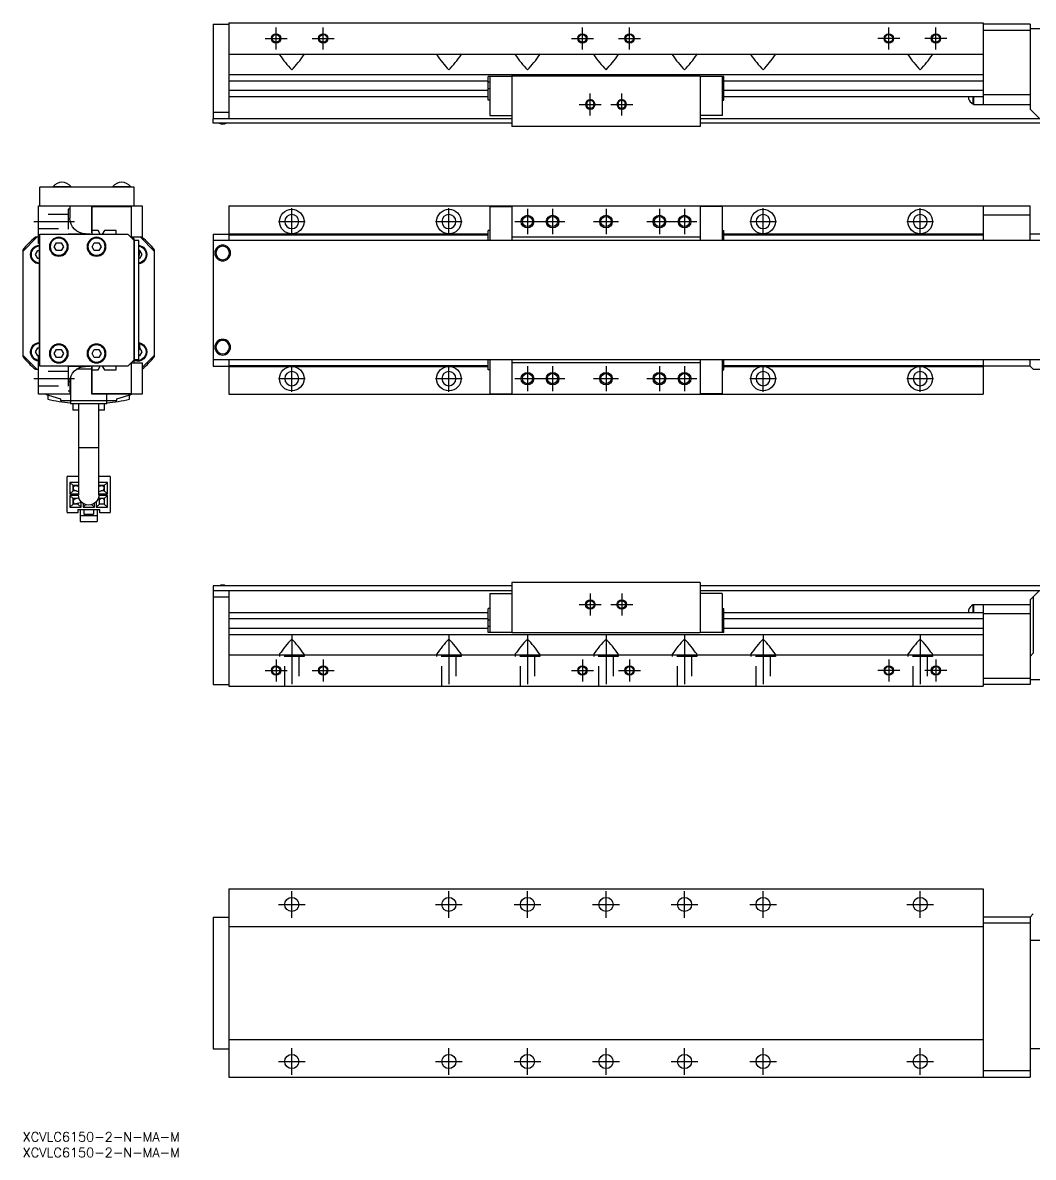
# Model space of a CAD drawing. Extents: x 0 to 611, y -8 to 358.
# Drawn here: x 0 to 321.6, y -8 to 353.2 of the extents above; entities that cross this region are included whole.
import ezdxf

# ---------------------------------------------------------------- set-up
doc = ezdxf.new("R2010")
doc.units = 0
doc.header["$LTSCALE"] = 0.5
doc.linetypes.add('CENTER', pattern=[50.8, 31.75, -6.35, 6.35, -6.35])
doc.linetypes.add('DASHED', pattern=[19.05, 12.7, -6.35])
for name, color, linetype in [('MSM_CENTER', 1, 'CENTER'), ('MSM_CONTINUOUS', 7, 'CONTINUOUS'), ('MSM_DASHED', 4, 'DASHED'), ('MSM_NARROW', 5, 'CONTINUOUS'), ('MSM_PART_NUMBER', 7, 'CONTINUOUS')]:
    doc.layers.add(name, color=color, linetype=linetype)
doc.styles.get("Standard").update_dxf_attribs({"font": 'txt.shx', "height": 3, "bigfont": 'bigfont.shx'})

msp = doc.modelspace()

# ---------------------------------------------------------------- linework, layer by layer
at = {"layer": 'MSM_CENTER'}
for p, q in [((80.65, 344.71), (80.65, 351.71)), ((95.65, 344.71), (95.65, 351.71)), ((178.15, 344.71), (178.15, 351.71)), ((193.15, 344.71), (193.15, 351.71)), ((275.65, 344.71), (275.65, 351.71)), ((290.65, 344.71), (290.65, 351.71)), ((77.15, 348.21), (84.15, 348.21)), ((92.15, 348.21), (99.15, 348.21)), ((174.65, 348.21), (181.65, 348.21)), ((189.65, 348.21), (196.65, 348.21)), ((279.15, 348.21), (272.15, 348.21)), ((294.15, 348.21), (287.15, 348.21)), ((180.65, 323.71), (180.65, 330.71)), ((190.65, 323.71), (190.65, 330.71)), ((177.15, 327.21), (184.15, 327.21)), ((187.15, 327.21), (194.15, 327.21)), ((85.65, 285.65), (85.65, 294.15)), ((135.65, 285.65), (135.65, 294.15)), ((160.65, 293.9), (160.65, 285.9)), ((168.65, 293.9), (168.65, 285.9)), ((185.65, 293.9), (185.65, 285.9)), ((202.65, 293.9), (202.65, 285.9)), ((210.65, 293.9), (210.65, 285.9)), ((235.65, 285.65), (235.65, 294.15)), ((285.65, 285.65), (285.65, 294.15)), ((3.5, 289.9), (16.5, 289.9)), ((81.4, 289.9), (89.9, 289.9)), ((131.4, 289.9), (139.9, 289.9)), ((156.65, 289.9), (172.65, 289.9)), ((181.65, 289.9), (189.65, 289.9)), ((198.65, 289.9), (214.65, 289.9)), ((231.4, 289.9), (239.9, 289.9)), ((281.4, 289.9), (289.9, 289.9)), ((85.65, 235.65), (85.65, 244.15)), ((135.65, 235.65), (135.65, 244.15)), ((160.65, 243.9), (160.65, 235.9)), ((168.65, 243.9), (168.65, 235.9)), ((185.65, 243.9), (185.65, 235.9)), ((202.65, 243.9), (202.65, 235.9)), ((210.65, 243.9), (210.65, 235.9)), ((235.65, 235.65), (235.65, 244.15)), ((285.65, 235.65), (285.65, 244.15)), ((3.5, 239.9), (16.5, 239.9)), ((81.4, 239.9), (89.9, 239.9)), ((131.4, 239.9), (139.9, 239.9)), ((156.65, 239.9), (172.65, 239.9)), ((181.65, 239.9), (189.65, 239.9)), ((198.65, 239.9), (214.65, 239.9)), ((231.4, 239.9), (239.9, 239.9)), ((281.4, 239.9), (289.9, 239.9)), ((180.65, 171.48), (180.65, 164.48)), ((190.65, 171.48), (190.65, 164.48)), ((177.15, 167.98), (184.15, 167.98)), ((187.15, 167.98), (194.15, 167.98)), ((85.65, 158.48), (85.65, 139.98)), ((135.65, 158.48), (135.65, 139.98)), ((160.65, 158.48), (160.65, 139.98)), ((185.65, 158.48), (185.65, 139.98)), ((210.65, 158.48), (210.65, 139.98)), ((235.65, 158.48), (235.65, 139.98)), ((285.65, 158.48), (285.65, 139.98)), ((80.65, 150.48), (80.65, 143.48)), ((95.65, 150.48), (95.65, 143.48)), ((178.15, 150.48), (178.15, 143.48)), ((193.15, 150.48), (193.15, 143.48)), ((275.65, 150.48), (275.65, 143.48)), ((290.65, 150.48), (290.65, 143.48)), ((77.15, 146.98), (84.15, 146.98)), ((92.15, 146.98), (99.15, 146.98)), ((174.65, 146.98), (181.65, 146.98)), ((189.65, 146.98), (196.65, 146.98)), ((279.15, 146.98), (272.15, 146.98)), ((294.15, 146.98), (287.15, 146.98)), ((85.65, 68.25), (85.65, 76.75)), ((135.65, 68.25), (135.65, 76.75)), ((160.65, 68.25), (160.65, 76.75)), ((185.65, 68.25), (185.65, 76.75)), ((210.65, 68.25), (210.65, 76.75)), ((235.65, 68.25), (235.65, 76.75)), ((285.65, 68.25), (285.65, 76.75)), ((81.4, 72.5), (89.9, 72.5)), ((131.4, 72.5), (139.9, 72.5)), ((156.4, 72.5), (164.9, 72.5)), ((181.4, 72.5), (189.9, 72.5)), ((206.4, 72.5), (214.9, 72.5)), ((231.4, 72.5), (239.9, 72.5)), ((281.4, 72.5), (289.9, 72.5)), ((85.65, 18.25), (85.65, 26.75)), ((135.65, 18.25), (135.65, 26.75)), ((160.65, 18.25), (160.65, 26.75)), ((185.65, 18.25), (185.65, 26.75)), ((210.65, 18.25), (210.65, 26.75)), ((235.65, 18.25), (235.65, 26.75)), ((285.65, 18.25), (285.65, 26.75)), ((81.4, 22.5), (89.9, 22.5)), ((131.4, 22.5), (139.9, 22.5)), ((156.4, 22.5), (164.9, 22.5)), ((181.4, 22.5), (189.9, 22.5)), ((206.4, 22.5), (214.9, 22.5)), ((231.4, 22.5), (239.9, 22.5)), ((281.4, 22.5), (289.9, 22.5))]:
    msp.add_line(p, q, dxfattribs=at)
at = {"layer": 'MSM_CONTINUOUS'}
for p, q in [((60.65, 352.71), (60.65, 322.71)), ((60.65, 352.71), (65.65, 352.71)), ((65.65, 353.21), (305.65, 353.21)), ((65.65, 353.21), (65.65, 322.71)), ((305.65, 353.21), (305.65, 327.21)), ((320.65, 352.71), (305.65, 352.71)), ((320.65, 350.71), (305.65, 350.71)), ((320.65, 352.71), (320.65, 325.71)), ((325.15, 351.21), (320.65, 351.21)), ((65.65, 343.21), (305.65, 343.21)), ((81.75, 343.09), (81.91, 343.21)), ((89.55, 343.09), (89.39, 343.21)), ((131.75, 343.09), (131.91, 343.21)), ((139.55, 343.09), (139.39, 343.21)), ((156.75, 343.09), (156.91, 343.21)), ((164.55, 343.09), (164.39, 343.21)), ((181.75, 343.09), (181.91, 343.21)), ((189.55, 343.09), (189.39, 343.21)), ((206.75, 343.09), (206.91, 343.21)), ((214.55, 343.09), (214.39, 343.21)), ((231.75, 343.09), (231.91, 343.21)), ((239.55, 343.09), (239.39, 343.21)), ((281.75, 343.09), (281.91, 343.21)), ((289.55, 343.09), (289.39, 343.21)), ((65.65, 336.71), (305.65, 336.71)), ((148.15, 328.51), (148.15, 336.11)), ((155.65, 336.11), (148.15, 336.11)), ((148.65, 336.11), (148.65, 323.71)), ((215.65, 336.21), (155.65, 336.21)), ((155.65, 336.21), (155.65, 320.21)), ((215.65, 336.21), (215.65, 320.21)), ((223.15, 336.11), (215.65, 336.11)), ((222.65, 336.11), (222.65, 323.71)), ((223.15, 328.51), (223.15, 336.11)), ((65.65, 334.75), (148.15, 334.75)), ((148.65, 334.24), (148.15, 334.24)), ((222.65, 334.24), (223.15, 334.24)), ((223.15, 334.75), (305.65, 334.75)), ((65.65, 331.68), (148.15, 331.68)), ((65.65, 329.71), (148.15, 329.71)), ((148.65, 332.19), (148.15, 332.19)), ((222.65, 332.19), (223.15, 332.19)), ((223.15, 331.68), (305.65, 331.68)), ((223.15, 329.71), (305.65, 329.71)), ((301, 329.71), (301, 329)), ((302.45, 329.71), (302.45, 327.35)), ((302.65, 329.71), (302.65, 327.21)), ((320.65, 330.21), (305.65, 330.21)), ((148.65, 328.51), (148.15, 328.51)), ((222.65, 328.51), (223.15, 328.51)), ((302.45, 327.35), (302.65, 327.35)), ((302.65, 327.21), (320.65, 327.21)), ((323.65, 322.71), (320.65, 325.71)), ((60.65, 324.71), (65.65, 324.71)), ((60.65, 322.71), (155.65, 322.71)), ((60.65, 322.61), (60.75, 322.71)), ((60.65, 321.21), (60.65, 322.61)), ((148.65, 323.71), (155.65, 323.71)), ((222.65, 323.71), (215.65, 323.71)), ((215.65, 322.71), (354.15, 322.71)), ((155.65, 321.21), (60.65, 321.21)), ((215.65, 320.21), (155.65, 320.21)), ((345.65, 321.21), (215.65, 321.21)), ((5.5, 294.9), (5.5, 300.9)), ((35.5, 300.9), (5.5, 300.9)), ((9.65, 301.06), (15.35, 301.06)), ((9.65, 301.06), (9.65, 300.9)), ((15.35, 300.9), (15.35, 301.06)), ((28.65, 301.06), (34.35, 301.06)), ((28.65, 301.06), (28.65, 300.9)), ((34.35, 300.9), (34.35, 301.06)), ((35.5, 294.9), (35.5, 300.9)), ((5, 294.9), (38, 294.9)), ((5, 282.9), (5, 294.9)), ((15, 294.9), (15, 291)), ((22, 286.3), (22, 294.9)), ((22.1, 285.9), (22.1, 294.7)), ((22.1, 294.7), (34.5, 294.7)), ((34.5, 294.7), (34.5, 284.9)), ((38, 294.9), (38, 284.9)), ((65.65, 294.9), (65.65, 283.9)), ((65.65, 294.9), (320.65, 294.9)), ((148.65, 294.7), (155.65, 294.7)), ((148.65, 294.7), (148.65, 283.9)), ((155.65, 294.9), (155.65, 283.9)), ((215.65, 294.9), (215.65, 283.9)), ((222.65, 294.7), (215.65, 294.7)), ((222.65, 294.7), (222.65, 283.9)), ((305.65, 294.9), (305.65, 283.9)), ((320.65, 283.9), (320.65, 294.9)), ((320.65, 291.9), (305.65, 291.9)), ((5.5, 285.9), (33.5, 285.9)), ((5.5, 243.9), (5.5, 285.9)), ((20, 286), (21.5, 286)), ((21.5, 286), (21.5, 285.9)), ((22.1, 286.3), (22, 286.3)), ((23.97, 287.1), (22.1, 287.1)), ((24.66, 285.91), (23.97, 287.1)), ((26.02, 287.1), (25.34, 285.91)), ((29.7, 287.1), (26.02, 287.1)), ((29.7, 285.9), (29.7, 287.1)), ((33.5, 285.9), (35.5, 283.9)), ((60.65, 285.9), (60.65, 243.9)), ((60.65, 285.9), (65.65, 285.9)), ((65.65, 286), (148.15, 286)), ((65.65, 285.7), (148.15, 285.7)), ((148.65, 287.1), (148.15, 287.1)), ((148.15, 283.9), (148.15, 287.1)), ((222.65, 287.1), (223.15, 287.1)), ((223.15, 283.9), (223.15, 287.1)), ((223.15, 286), (305.65, 286)), ((223.15, 285.7), (305.65, 285.7)), ((345.65, 285.9), (320.65, 285.9)), ((4.5, 284.9), (0, 280.4)), ((5, 284.9), (4.03, 284.9)), ((5.3, 282.9), (5, 282.9)), ((5.3, 246.9), (5.3, 282.9)), ((10.06, 281.9), (10.78, 283.15)), ((10.78, 280.65), (10.06, 281.9)), ((10.78, 283.15), (12.22, 283.15)), ((12.22, 283.15), (12.94, 281.9)), ((12.94, 281.9), (12.22, 280.65)), ((22.06, 281.9), (22.78, 283.15)), ((22.78, 280.65), (22.06, 281.9)), ((22.78, 283.15), (24.22, 283.15)), ((24.22, 283.15), (24.94, 281.9)), ((24.94, 281.9), (24.22, 280.65)), ((34.7, 284.9), (34.7, 284.7)), ((38, 284.9), (34.7, 284.9)), ((35.5, 284.4), (35, 284.9)), ((35.5, 244.9), (35.5, 284.4)), ((37, 283.9), (35.5, 283.9)), ((35.6, 245.9), (35.6, 283.9)), ((37, 245.9), (37, 283.9)), ((42, 280.4), (37.5, 284.9)), ((345.65, 283.9), (60.65, 283.9)), ((215.65, 284.9), (155.65, 284.9)), ((0, 280.87), (0, 246.93)), ((4.06, 279.4), (4.78, 280.65)), ((4.78, 278.15), (4.06, 279.4)), ((4.78, 280.65), (5.3, 280.65)), ((5.3, 278.15), (4.78, 278.15)), ((12.22, 280.65), (10.78, 280.65)), ((24.22, 280.65), (22.78, 280.65)), ((37.22, 278.15), (37, 278.15)), ((37.11, 280.65), (37.22, 280.65)), ((37.22, 280.65), (37.94, 279.4)), ((37.94, 279.4), (37.22, 278.15)), ((42, 246.93), (42, 280.87)), ((4.06, 248.4), (4.78, 249.65)), ((4.78, 249.65), (5.3, 249.65)), ((37.19, 249.65), (37.22, 249.65)), ((37.22, 249.65), (37.94, 248.4)), ((0, 247.4), (4.5, 242.9)), ((4.78, 247.15), (4.06, 248.4)), ((5.3, 247.15), (4.78, 247.15)), ((5, 234.9), (5, 246.9)), ((5, 246.9), (5.3, 246.9)), ((10.06, 247.9), (10.78, 249.15)), ((10.78, 246.65), (10.06, 247.9)), ((10.78, 249.15), (12.22, 249.15)), ((12.22, 246.65), (10.78, 246.65)), ((12.22, 249.15), (12.94, 247.9)), ((12.94, 247.9), (12.22, 246.65)), ((22.06, 247.9), (22.78, 249.15)), ((22.78, 246.65), (22.06, 247.9)), ((22.78, 249.15), (24.22, 249.15)), ((24.22, 246.65), (22.78, 246.65)), ((24.22, 249.15), (24.94, 247.9)), ((24.94, 247.9), (24.22, 246.65)), ((35.5, 245.9), (33.5, 243.9)), ((37, 245.9), (35.5, 245.9)), ((37.22, 247.15), (37, 247.15)), ((37.94, 248.4), (37.22, 247.15)), ((38, 243.4), (42, 247.4)), ((345.65, 245.9), (60.65, 245.9)), ((65.65, 245.9), (65.65, 234.9)), ((148.15, 242.7), (148.15, 245.9)), ((148.65, 245.9), (148.65, 235.1)), ((155.65, 245.9), (155.65, 234.9)), ((215.65, 245.9), (215.65, 234.9)), ((222.65, 245.9), (222.65, 235.1)), ((223.15, 242.7), (223.15, 245.9)), ((305.65, 245.9), (305.65, 234.9)), ((320.65, 243.9), (320.65, 245.9)), ((4.03, 242.9), (5, 242.9)), ((33.5, 243.9), (5.5, 243.9)), ((22, 242.9), (17.14, 242.9)), ((17.14, 242.9), (17.14, 242.9)), ((21.5, 243.8), (20, 243.8)), ((21.5, 243.9), (21.5, 243.8)), ((22, 243.5), (22.1, 243.5)), ((22, 234.9), (22, 243.5)), ((22.1, 235.1), (22.1, 243.9)), ((22.1, 242.7), (23.97, 242.7)), ((23.97, 242.7), (24.66, 243.89)), ((25.34, 243.89), (26.02, 242.7)), ((26.02, 242.7), (29.7, 242.7)), ((29.7, 242.7), (29.7, 243.9)), ((34.5, 244.9), (34.5, 235.1)), ((34.7, 245.1), (34.7, 244.9)), ((34.7, 244.9), (38, 244.9)), ((38, 244.9), (38, 234.9)), ((60.65, 243.9), (65.65, 243.9)), ((65.65, 244.1), (148.15, 244.1)), ((65.65, 243.8), (148.15, 243.8)), ((148.65, 242.7), (148.15, 242.7)), ((215.65, 244.9), (155.65, 244.9)), ((222.65, 242.7), (223.15, 242.7)), ((223.15, 244.1), (305.65, 244.1)), ((223.15, 243.8), (305.65, 243.8)), ((320.65, 243.9), (305.65, 243.9)), ((320.65, 243.9), (321.65, 242.9)), ((321.65, 242.9), (345.55, 242.9)), ((15, 238.8), (15, 234.9)), ((15.22, 240.25), (15.22, 232.9)), ((15, 234.9), (5, 234.9)), ((38, 234.9), (22, 234.9)), ((34.5, 235.1), (22.1, 235.1)), ((26.78, 232.9), (26.78, 234.9)), ((65.65, 234.9), (305.65, 234.9)), ((148.65, 235.1), (155.65, 235.1)), ((222.65, 235.1), (215.65, 235.1)), ((8, 234.65), (8, 233.33)), ((8.17, 234.6), (12, 233.5)), ((12, 233.5), (12, 232.9)), ((12, 232.9), (30, 232.9)), ((15.18, 232.9), (15.18, 231.9)), ((26.82, 231.9), (15.18, 231.9)), ((16, 231.9), (16, 229.9)), ((17.75, 231.9), (17.75, 202.9)), ((24.25, 202.9), (24.25, 231.9)), ((26, 229.9), (26, 231.9)), ((26.82, 231.9), (26.82, 232.9)), ((30, 233.5), (33.83, 234.6)), ((30, 232.9), (30, 233.5)), ((34, 233.33), (34, 234.65)), ((17.75, 229.9), (16, 229.9)), ((26, 229.9), (24.25, 229.9)), ((24.25, 217.9), (17.75, 217.9)), ((14.1, 208.5), (14.1, 197.5)), ((14.4, 208.8), (17.75, 208.8)), ((17.75, 206.8), (15, 206.8)), ((15, 206.8), (15, 203.25)), ((16.05, 205.9), (15, 206.8)), ((16.05, 204.15), (16.05, 205.9)), ((17.55, 205.9), (16.05, 205.9)), ((16.05, 205.53), (16.42, 205.9)), ((17.17, 205.9), (17.46, 205.61)), ((17.55, 205.9), (17.75, 206.07)), ((17.55, 205.59), (17.55, 205.9)), ((24.25, 208.8), (27.6, 208.8)), ((27, 206.8), (24.25, 206.8)), ((24.45, 205.9), (24.25, 206.07)), ((24.45, 205.9), (24.45, 205.59)), ((25.95, 205.9), (24.45, 205.9)), ((24.54, 205.61), (24.82, 205.9)), ((25.57, 205.9), (25.95, 205.53)), ((25.95, 205.9), (27, 206.8)), ((25.95, 205.9), (25.95, 204.15)), ((27, 203.25), (27, 206.8)), ((27.9, 197.5), (27.9, 208.5)), ((16.05, 204.15), (15, 203.25)), ((15, 203.25), (17.75, 203.25)), ((15, 202.65), (15, 199)), ((16.05, 201.7), (15, 202.65)), ((17.76, 202.65), (15, 202.65)), ((17.11, 204.15), (16.05, 204.15)), ((16.59, 204.31), (17.75, 203.96)), ((17.75, 205.53), (17.01, 205.74)), ((27, 202.65), (24.24, 202.65)), ((24.99, 205.74), (24.25, 205.53)), ((24.25, 203.96), (25.41, 204.31)), ((24.25, 203.25), (27, 203.25)), ((25.95, 204.15), (24.89, 204.15)), ((25.95, 204.15), (27, 203.25)), ((25.95, 201.7), (27, 202.65)), ((27, 199), (27, 202.65)), ((16.05, 199.95), (15, 199)), ((15, 199), (18.6, 199)), ((16.05, 199.95), (16.05, 201.7)), ((17.14, 201.7), (16.05, 201.7)), ((16.05, 201.33), (16.42, 201.7)), ((17.55, 199.95), (16.05, 199.95)), ((17.9, 201.91), (16.6, 201.55)), ((17, 200.1), (18.72, 200.58)), ((17.55, 200.26), (17.55, 199.95)), ((17.55, 199.95), (18.6, 199)), ((17.73, 201.86), (17.88, 202)), ((18.6, 199), (18.6, 200.55)), ((19.2, 200.19), (19.2, 199)), ((20.07, 199.79), (19.2, 199)), ((19.2, 199), (22.8, 199)), ((21.93, 199.79), (22.8, 199)), ((22.8, 199), (22.8, 200.19)), ((23.4, 200.71), (23.4, 199)), ((24.45, 199.95), (23.4, 199)), ((23.4, 199), (27, 199)), ((24.45, 201.7), (24.12, 202)), ((24.45, 199.95), (24.45, 201.7)), ((25.95, 201.7), (24.45, 201.7)), ((24.45, 201.33), (24.82, 201.7)), ((25.95, 199.95), (24.45, 199.95)), ((25.57, 201.7), (25.95, 201.33)), ((25.95, 201.7), (25.95, 199.95)), ((25.95, 199.95), (27, 199)), ((17.5, 197.2), (14.4, 197.2)), ((17.5, 198.2), (24.5, 198.2)), ((17.5, 198.2), (17.5, 197.2)), ((18.3, 198.2), (18.3, 194.4)), ((18.3, 196.31), (23.7, 196.31)), ((19.5, 198.2), (19.5, 196.7)), ((19.5, 196.7), (22.5, 196.7)), ((22.5, 198.2), (22.5, 196.7)), ((23.7, 198.2), (23.7, 194.4)), ((24.5, 197.2), (24.5, 198.2)), ((27.6, 197.2), (24.5, 197.2)), ((18.3, 194.4), (23.7, 194.4)), ((60.65, 173.98), (60.65, 172.58)), ((155.65, 173.98), (60.65, 173.98)), ((215.65, 174.98), (155.65, 174.98)), ((155.65, 174.98), (155.65, 158.98)), ((215.65, 174.98), (215.65, 158.98)), ((345.65, 173.98), (215.65, 173.98)), ((60.65, 172.58), (60.75, 172.48)), ((60.65, 172.48), (60.65, 142.48)), ((60.65, 172.48), (155.65, 172.48)), ((60.65, 170.48), (65.65, 170.48)), ((65.65, 172.48), (65.65, 141.98)), ((148.65, 171.48), (155.65, 171.48)), ((148.65, 171.48), (148.65, 159.08)), ((215.65, 172.48), (349.15, 172.48)), ((222.65, 171.48), (215.65, 171.48)), ((222.65, 171.48), (222.65, 159.08)), ((320.65, 169.48), (323.65, 172.48)), ((321.65, 170.48), (321.65, 152.48)), ((148.65, 166.68), (148.15, 166.68)), ((148.15, 159.08), (148.15, 166.68)), ((222.65, 166.68), (223.15, 166.68)), ((223.15, 159.08), (223.15, 166.68)), ((301, 166.19), (301, 165.48)), ((302.45, 167.84), (302.45, 165.48)), ((302.65, 167.84), (302.45, 167.84)), ((302.65, 167.98), (320.65, 167.98)), ((302.65, 167.98), (302.65, 165.48)), ((305.65, 167.98), (305.65, 141.98)), ((320.65, 169.48), (320.65, 142.48)), ((65.65, 165.48), (148.15, 165.48)), ((65.65, 163.51), (148.15, 163.51)), ((148.65, 163), (148.15, 163)), ((222.65, 163), (223.15, 163)), ((223.15, 165.48), (305.65, 165.48)), ((223.15, 163.51), (305.65, 163.51)), ((320.65, 164.98), (305.65, 164.98)), ((65.65, 160.44), (148.15, 160.44)), ((148.65, 160.95), (148.15, 160.95)), ((155.65, 159.08), (148.15, 159.08)), ((215.65, 158.98), (155.65, 158.98)), ((223.15, 159.08), (215.65, 159.08)), ((222.65, 160.95), (223.15, 160.95)), ((223.15, 160.44), (305.65, 160.44)), ((65.65, 158.48), (305.65, 158.48)), ((65.65, 151.98), (305.65, 151.98)), ((81.75, 152.1), (81.91, 151.98)), ((89.55, 152.1), (89.39, 151.98)), ((131.75, 152.1), (131.91, 151.98)), ((139.55, 152.1), (139.39, 151.98)), ((156.75, 152.1), (156.91, 151.98)), ((164.55, 152.1), (164.39, 151.98)), ((181.75, 152.1), (181.91, 151.98)), ((189.55, 152.1), (189.39, 151.98)), ((206.75, 152.1), (206.91, 151.98)), ((214.55, 152.1), (214.39, 151.98)), ((231.75, 152.1), (231.91, 151.98)), ((239.55, 152.1), (239.39, 151.98)), ((281.75, 152.1), (281.91, 151.98)), ((289.55, 152.1), (289.39, 151.98)), ((320.65, 151.48), (321.65, 152.48)), ((60.65, 142.48), (65.65, 142.48)), ((65.65, 141.98), (305.65, 141.98)), ((320.65, 144.48), (305.65, 144.48)), ((320.65, 142.48), (305.65, 142.48)), ((345.55, 143.98), (320.65, 143.98)), ((65.65, 77.5), (305.65, 77.5)), ((65.65, 77.5), (65.65, 17.5)), ((305.65, 77.5), (305.65, 17.5)), ((320.65, 68.5), (321.65, 69.5)), ((60.65, 68.5), (60.65, 26.5)), ((60.65, 68.5), (65.65, 68.5)), ((65.65, 65.5), (305.65, 65.5)), ((320.65, 68.5), (305.65, 68.5)), ((320.65, 66.5), (305.65, 66.5)), ((320.65, 68.5), (320.65, 17.5)), ((345.55, 61), (320.65, 61)), ((65.65, 29.5), (305.65, 29.5)), ((60.65, 26.5), (65.65, 26.5)), ((345.65, 26.5), (320.65, 26.5)), ((320.65, 19.5), (305.65, 19.5)), ((65.65, 17.5), (320.65, 17.5))]:
    msp.add_line(p, q, dxfattribs=at)
for centre, radius in [((80.65, 348.21), 1.23), ((95.65, 348.21), 1.23), ((178.15, 348.21), 1.23), ((193.15, 348.21), 1.23), ((275.65, 348.21), 1.23), ((290.65, 348.21), 1.23), ((85.65, 289.9), 3.9), ((135.65, 289.9), 3.9), ((235.65, 289.9), 3.9), ((285.65, 289.9), 3.9), ((160.65, 289.9), 1.62), ((168.65, 289.9), 1.62), ((185.65, 289.9), 1.62), ((202.65, 289.9), 1.62), ((210.65, 289.9), 1.62), ((85.65, 239.9), 3.9), ((135.65, 239.9), 3.9), ((235.65, 239.9), 3.9), ((285.65, 239.9), 3.9), ((160.65, 239.9), 1.62), ((168.65, 239.9), 1.62), ((185.65, 239.9), 1.62), ((202.65, 239.9), 1.62), ((210.65, 239.9), 1.62), ((180.65, 167.98), 1.23), ((190.65, 167.98), 1.23), ((80.65, 146.98), 1.23), ((95.65, 146.98), 1.23), ((178.15, 146.98), 1.23), ((193.15, 146.98), 1.23), ((275.65, 146.98), 1.23), ((290.65, 146.98), 1.23), ((85.65, 72.5), 2.25), ((135.65, 72.5), 2.25), ((160.65, 72.5), 2.25), ((185.65, 72.5), 2.25), ((210.65, 72.5), 2.25), ((235.65, 72.5), 2.25), ((285.65, 72.5), 2.25), ((85.65, 22.5), 2.25), ((135.65, 22.5), 2.25), ((160.65, 22.5), 2.25), ((185.65, 22.5), 2.25), ((210.65, 22.5), 2.25), ((235.65, 22.5), 2.25), ((285.65, 22.5), 2.25)]:
    msp.add_circle(centre, radius, dxfattribs=at)
at = {"layer": 'MSM_CONTINUOUS', "extrusion": (0, 0, -1)}
for centre, radius in [((-180.65, 327.21), 1.23), ((-190.65, 327.21), 1.23), ((-85.65, 289.9), 2.25), ((-135.65, 289.9), 2.25), ((-235.65, 289.9), 2.25), ((-285.65, 289.9), 2.25), ((-11.5, 281.9), 3), ((-11.5, 281.9), 2.75), ((-23.5, 281.9), 3), ((-23.5, 281.9), 2.75), ((-63.65, 279.9), 2.5), ((-63.65, 279.9), 2.15), ((-11.5, 247.9), 3), ((-11.5, 247.9), 2.75), ((-23.5, 247.9), 3), ((-23.5, 247.9), 2.75), ((-63.65, 249.9), 2.5), ((-63.65, 249.9), 2.15), ((-85.65, 239.9), 2.25), ((-135.65, 239.9), 2.25), ((-235.65, 239.9), 2.25), ((-285.65, 239.9), 2.25)]:
    msp.add_circle(centre, radius, dxfattribs=at)
at = {"layer": 'MSM_CONTINUOUS'}
for centre, radius, start, end in [((82.1, 343.1), 0.353, 181.1963, 204.3383), ((111.9, 363.59), 36.51, 214.4176, 224.0302), ((59.4, 363.59), 36.51, 315.9698, 325.5824), ((89.2, 343.1), 0.353, 335.6617, 358.8037), ((132.1, 343.1), 0.353, 181.1963, 204.3383), ((161.9, 363.59), 36.51, 214.4176, 224.0302), ((109.4, 363.59), 36.51, 315.9698, 325.5824), ((139.2, 343.1), 0.353, 335.6617, 358.8037), ((157.1, 343.1), 0.353, 181.1963, 204.3383), ((186.9, 363.59), 36.51, 214.4176, 224.0302), ((134.4, 363.59), 36.51, 315.9698, 325.5824), ((164.2, 343.1), 0.353, 335.6617, 358.8037), ((182.1, 343.1), 0.353, 181.1963, 204.3383), ((211.9, 363.59), 36.51, 214.4176, 224.0302), ((159.4, 363.59), 36.51, 315.9698, 325.5824), ((189.2, 343.1), 0.353, 335.6617, 358.8037), ((207.1, 343.1), 0.353, 181.1963, 204.3383), ((236.9, 363.59), 36.51, 214.4176, 224.0302), ((184.4, 363.59), 36.51, 315.9698, 325.5824), ((214.2, 343.1), 0.353, 335.6617, 358.8037), ((232.1, 343.1), 0.353, 181.1963, 204.3383), ((261.9, 363.59), 36.51, 214.4176, 224.0302), ((209.4, 363.59), 36.51, 315.9698, 325.5824), ((239.2, 343.1), 0.353, 335.6617, 358.8037), ((282.1, 343.1), 0.353, 181.1963, 204.3383), ((311.9, 363.59), 36.51, 214.4176, 224.0302), ((259.4, 363.59), 36.51, 315.9698, 325.5824), ((289.2, 343.1), 0.353, 335.6617, 358.8037), ((304.02, 330.2), 3.25, 201.5574, 241.0598), ((63.64, 324.01), 3, 248.96, 270), ((63.66, 324.01), 3, 270, 291.04), ((12.5, 298.7), 3.7, 90, 140.3692), ((12.5, 298.7), 3.7, 39.6308, 90), ((31.5, 298.7), 3.7, 90, 140.3692), ((31.5, 298.7), 3.7, 39.6308, 90), ((21, 263.9), 27, 128.9424, 141.0576), ((21, 263.9), 27, 38.9424, 51.0576), ((34.2, 279.89), 3, 338.96, 0), ((34.2, 249.89), 3, 338.96, 0), ((21, 263.9), 27, 218.9424, 231.0576), ((21, 263.9), 27, 308.9424, 321.0576), ((9, 237.48), 3, 239.3478, 254.0042), ((33, 237.48), 3, 285.9958, 300.6522), ((21, 291.9), 60, 257.4867, 264.4336), ((21, 291.9), 60, 275.5664, 282.5133), ((14.4, 208.5), 0.3, 90, 180), ((27.6, 208.5), 0.3, 0, 90), ((16.8, 205.03), 0.75, 73.4791, 253.4791), ((25.2, 205.03), 0.75, 286.5209, 106.5209), ((16.8, 200.83), 0.75, 105.6242, 285.6242), ((14.4, 197.5), 0.3, 180, 270), ((27.6, 197.5), 0.3, 270, 0), ((63.64, 171.18), 3, 90, 111.04), ((63.66, 171.18), 3, 68.96, 90), ((304.02, 164.99), 3.25, 118.9402, 158.4426), ((111.9, 131.6), 36.51, 135.9698, 145.5824), ((59.4, 131.6), 36.51, 34.4176, 44.0302), ((161.9, 131.6), 36.51, 135.9698, 145.5824), ((109.4, 131.6), 36.51, 34.4176, 44.0302), ((186.9, 131.6), 36.51, 135.9698, 145.5824), ((134.4, 131.6), 36.51, 34.4176, 44.0302), ((211.9, 131.6), 36.51, 135.9698, 145.5824), ((159.4, 131.6), 36.51, 34.4176, 44.0302), ((236.9, 131.6), 36.51, 135.9698, 145.5824), ((184.4, 131.6), 36.51, 34.4176, 44.0302), ((261.9, 131.6), 36.51, 135.9698, 145.5824), ((209.4, 131.6), 36.51, 34.4176, 44.0302), ((311.9, 131.6), 36.51, 135.9698, 145.5824), ((259.4, 131.6), 36.51, 34.4176, 44.0302), ((82.1, 152.09), 0.353, 155.6617, 178.8037), ((89.2, 152.09), 0.353, 1.1963, 24.3383), ((132.1, 152.09), 0.353, 155.6617, 178.8037), ((139.2, 152.09), 0.353, 1.1963, 24.3383), ((157.1, 152.09), 0.353, 155.6617, 178.8037), ((164.2, 152.09), 0.353, 1.1963, 24.3383), ((182.1, 152.09), 0.353, 155.6617, 178.8037), ((189.2, 152.09), 0.353, 1.1963, 24.3383), ((207.1, 152.09), 0.353, 155.6617, 178.8037), ((214.2, 152.09), 0.353, 1.1963, 24.3383), ((232.1, 152.09), 0.353, 155.6617, 178.8037), ((239.2, 152.09), 0.353, 1.1963, 24.3383), ((282.1, 152.09), 0.353, 155.6617, 178.8037), ((289.2, 152.09), 0.353, 1.1963, 24.3383)]:
    msp.add_arc(centre, radius, start, end, dxfattribs=at)
at = {"layer": 'MSM_CONTINUOUS', "extrusion": (0, 0, -1)}
for centre, radius, start, end in [((-20, 291), 5, 270, 0), ((-5.5, 279.4), 3, 273.8226, 86.1774), ((-5.5, 279.4), 2.75, 274.1706, 85.8294), ((-36.5, 279.4), 3, 99.5941, 260.4059), ((-36.5, 279.4), 2.75, 100.4757, 259.5243), ((-34.2, 279.91), 3, 159.0034, 180.1444), ((-5.5, 248.4), 3, 279.5941, 86.1774), ((-5.5, 248.4), 2.75, 280.4757, 85.8294), ((-36.5, 248.4), 3, 99.5941, 289.4712), ((-36.5, 248.4), 2.75, 100.4757, 291.3237), ((-34.2, 249.91), 3, 159.0034, 180.1444), ((-20, 238.8), 5, 0, 90), ((-21, 202.9), 3.25, 180, 360)]:
    msp.add_arc(centre, radius, start, end, dxfattribs=at)
at = {"layer": 'MSM_DASHED'}
for p, q in [((14.5, 293.8), (14.5, 286)), ((15, 293.8), (14.5, 293.8)), ((14.5, 292.15), (5, 292.15)), ((5, 287.65), (14.5, 287.65)), ((14.5, 286), (20, 286)), ((14.5, 242.15), (5, 242.15)), ((14.5, 243.8), (14.5, 236)), ((20, 243.8), (14.5, 243.8)), ((5, 237.65), (14.5, 237.65)), ((14.5, 236), (15, 236)), ((81.75, 152.1), (81.75, 151.48)), ((89.55, 152.1), (89.55, 151.48)), ((131.75, 152.1), (131.75, 151.48)), ((139.55, 152.1), (139.55, 151.48)), ((156.75, 152.1), (156.75, 151.48)), ((164.55, 152.1), (164.55, 151.48)), ((181.75, 152.1), (181.75, 151.48)), ((189.55, 152.1), (189.55, 151.48)), ((206.75, 152.1), (206.75, 151.48)), ((214.55, 152.1), (214.55, 151.48)), ((231.75, 152.1), (231.75, 151.48)), ((239.55, 152.1), (239.55, 151.48)), ((281.75, 152.1), (281.75, 151.48)), ((289.55, 152.1), (289.55, 151.48)), ((89.55, 151.48), (81.75, 151.48)), ((83.4, 141.98), (83.4, 151.48)), ((87.9, 151.48), (87.9, 141.98)), ((139.55, 151.48), (131.75, 151.48)), ((133.4, 141.98), (133.4, 151.48)), ((137.9, 151.48), (137.9, 141.98)), ((164.55, 151.48), (156.75, 151.48)), ((158.4, 141.98), (158.4, 151.48)), ((162.9, 151.48), (162.9, 141.98)), ((189.55, 151.48), (181.75, 151.48)), ((183.4, 141.98), (183.4, 151.48)), ((187.9, 151.48), (187.9, 141.98)), ((214.55, 151.48), (206.75, 151.48)), ((208.4, 141.98), (208.4, 151.48)), ((212.9, 151.48), (212.9, 141.98)), ((239.55, 151.48), (231.75, 151.48)), ((233.4, 141.98), (233.4, 151.48)), ((237.9, 151.48), (237.9, 141.98)), ((289.55, 151.48), (281.75, 151.48)), ((283.4, 141.98), (283.4, 151.48)), ((287.9, 151.48), (287.9, 141.98))]:
    msp.add_line(p, q, dxfattribs=at)
at = {"layer": 'MSM_NARROW'}
for centre, radius in [((80.65, 348.21), 1.5), ((95.65, 348.21), 1.5), ((178.15, 348.21), 1.5), ((193.15, 348.21), 1.5), ((275.65, 348.21), 1.5), ((290.65, 348.21), 1.5), ((160.65, 289.9), 2), ((168.65, 289.9), 2), ((185.65, 289.9), 2), ((202.65, 289.9), 2), ((210.65, 289.9), 2), ((160.65, 239.9), 2), ((168.65, 239.9), 2), ((185.65, 239.9), 2), ((202.65, 239.9), 2), ((210.65, 239.9), 2), ((180.65, 167.98), 1.5), ((190.65, 167.98), 1.5), ((80.65, 146.98), 1.5), ((95.65, 146.98), 1.5), ((178.15, 146.98), 1.5), ((193.15, 146.98), 1.5), ((275.65, 146.98), 1.5), ((290.65, 146.98), 1.5)]:
    msp.add_circle(centre, radius, dxfattribs=at)
at = {"layer": 'MSM_NARROW', "extrusion": (0, 0, -1)}
for centre in [(-180.65, 327.21), (-190.65, 327.21)]:
    msp.add_circle(centre, 1.5, dxfattribs=at)

# ---------------------------------------------------------------- texts
at = {"layer": 'MSM_PART_NUMBER'}
for p in [(0, -3), (0, -8)]:
    msp.add_text('XCVLC6150-2-N-MA-M', height=3, dxfattribs=at).set_placement(p)

doc.saveas('drawing.dxf')
